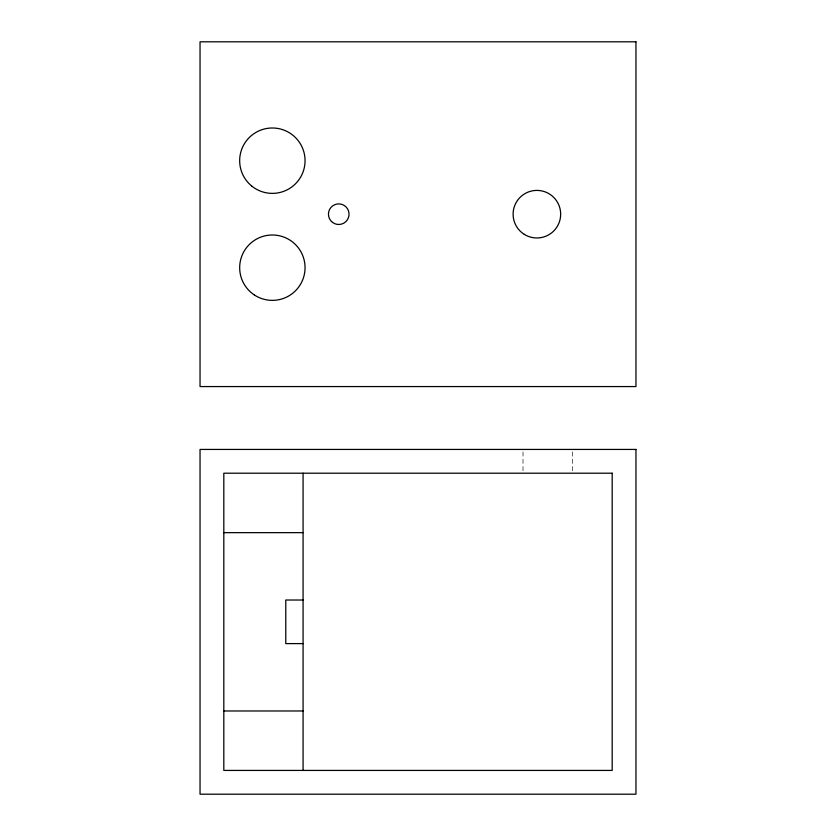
<?xml version="1.0" encoding="UTF-8"?>
<svg xmlns="http://www.w3.org/2000/svg" width="836" height="836" viewBox="0 0 836 836"><rect width="100%" height="100%" fill="white"/><g stroke="black" fill="none" stroke-linecap="round" stroke-linejoin="round"><path stroke-width="0.63" stroke-dasharray="4.18 3.13" d="M572.555 451.931L572.555 470.699M523.012 451.931L523.012 470.699"/><path stroke-width="1.25" d="M223.818 532.647L303.081 532.647M303.081 600.018L285.776 600.018L285.776 643.605L303.081 643.605M223.818 710.976L303.081 710.976M303.081 473.207L303.081 770.426M635.956 41.8L200.044 41.8L200.044 386.566L635.956 386.566L635.956 41.8M635.956 449.434L200.044 449.434L200.044 794.2L635.956 794.2L635.956 449.434M612.182 473.207L223.818 473.207L223.818 770.426L612.182 770.426L612.182 473.207M524.266 234.341A23.774 23.774 0 0 0 560.653 215.04A23.774 23.774 0 0 0 525.75 193.179A23.774 23.774 0 0 0 524.266 234.341M332.519 222.397A10.304 10.304 0 0 0 348.967 215.469A10.304 10.304 0 0 0 334.745 204.695A10.304 10.304 0 0 0 332.519 222.397M251.615 185.958A32.698 32.698 0 0 0 304.618 166.019A32.698 32.698 0 0 0 260.853 130.082A32.698 32.698 0 0 0 251.615 185.958M254.343 294.962A32.698 32.698 0 0 0 304.994 269.652A32.698 32.698 0 0 0 257.749 238.438A32.698 32.698 0 0 0 254.343 294.962"/></g></svg>
